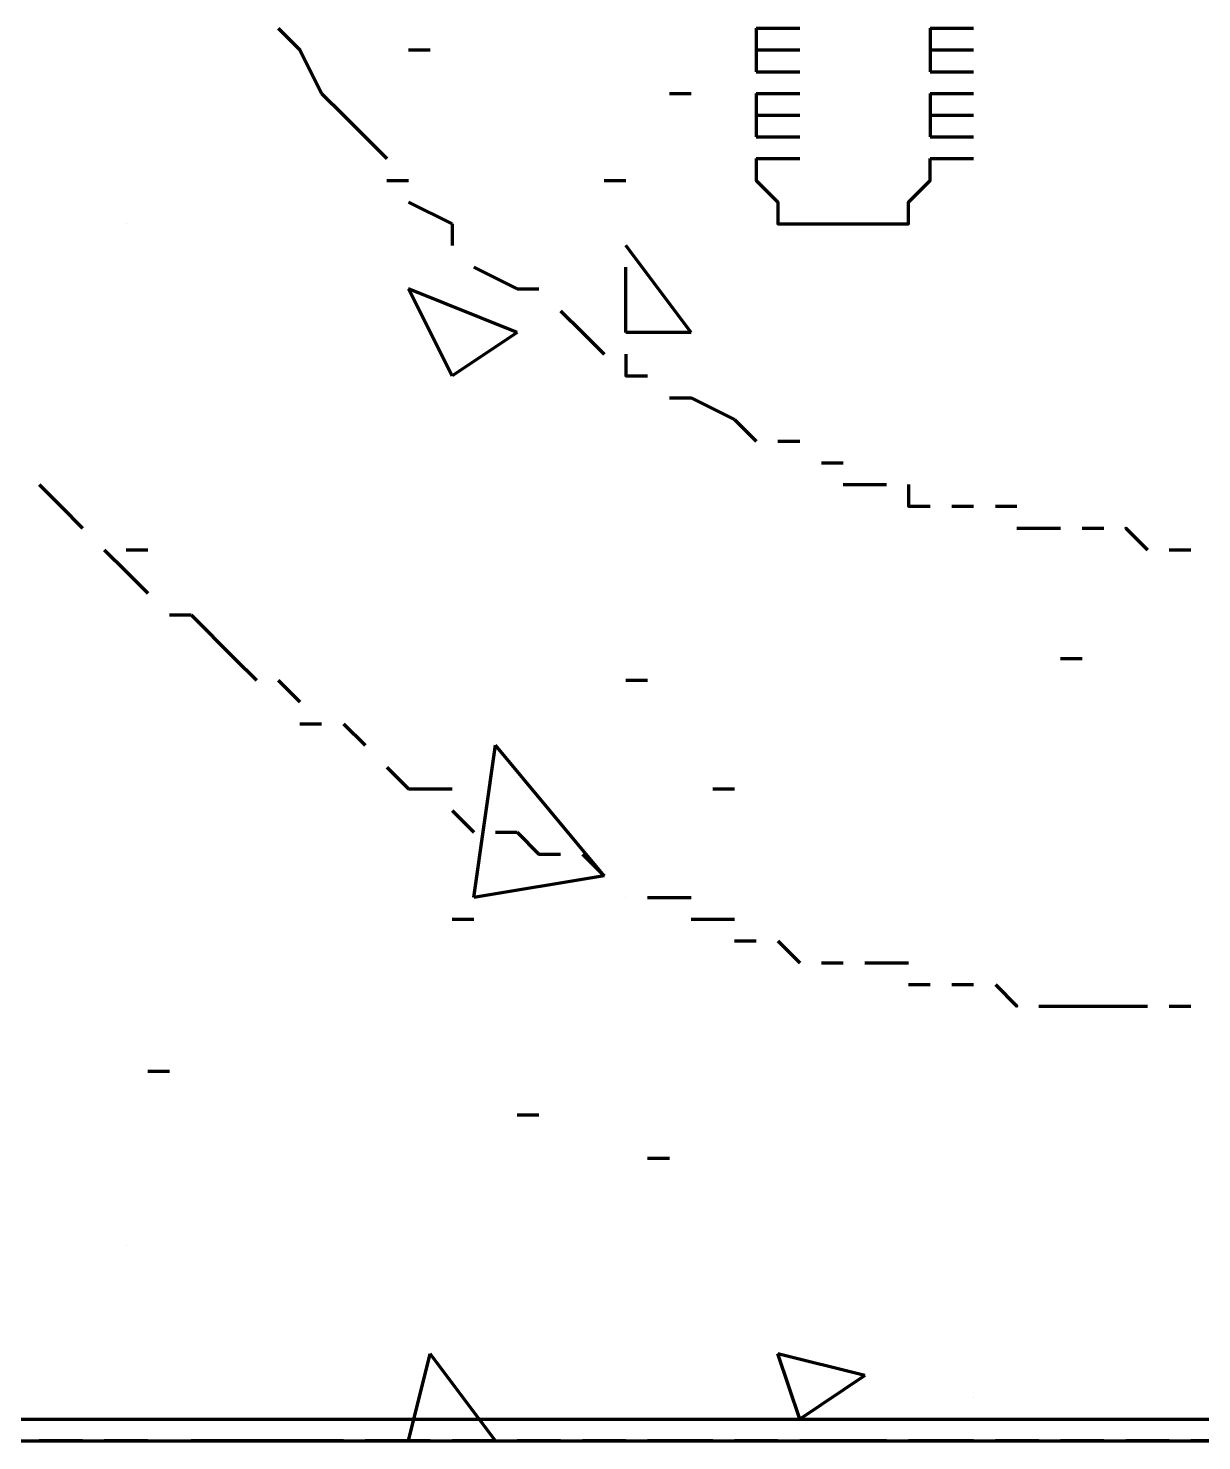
# Model space of a CAD drawing. Header units: inches. Extents: x 16 to 776, y 37 to 575.
# Drawn here: x 264.75 to 273.75, y 303.33 to 314.17 of the extents above; entities that cross this region are included whole.
import ezdxf

# ---------------------------------------------------------------- set-up
doc = ezdxf.new("R2010")
doc.units = ezdxf.units.IN
doc.header["$MEASUREMENT"] = 0
doc.layers.add('P', color=250, linetype='CONTINUOUS', lineweight=100)

msp = doc.modelspace()

# ---------------------------------------------------------------- linework, layer by layer
at = {"layer": 'P', "color": 0, "linetype": 'Continuous'}
for points in [[(266.667, 314.167), (266.833, 314)], [(270.333, 314.167), (270.5, 314.167)], [(270.333, 314.167), (270.333, 314)], [(270.333, 314.167), (270.5, 314.167)], [(270.5, 314.167), (270.667, 314.167)], [(270.5, 314.167), (270.667, 314.167)], [(271.667, 314.167), (271.833, 314.167)], [(271.667, 314.167), (271.667, 314)], [(271.667, 314.167), (271.833, 314.167)], [(271.833, 314.167), (272, 314.167)], [(271.833, 314.167), (272, 314.167)], [(266.833, 314), (267, 313.667)], [(267.667, 314), (267.833, 314)], [(267.667, 314), (267.667, 314)], [(270.333, 314), (270.5, 314)], [(270.333, 314), (270.333, 314)], [(270.333, 314), (270.5, 314)], [(270.333, 314), (270.5, 314)], [(270.333, 314), (270.333, 313.833)], [(270.333, 314), (270.5, 314)], [(270.5, 314), (270.667, 314)], [(270.5, 314), (270.667, 314)], [(270.5, 314), (270.667, 314)], [(270.5, 314), (270.667, 314)], [(271.667, 314), (271.833, 314)], [(271.667, 314), (271.667, 314)], [(271.667, 314), (271.833, 314)], [(271.667, 314), (271.833, 314)], [(271.667, 314), (271.667, 313.833)], [(271.667, 314), (271.833, 314)], [(271.833, 314), (272, 314)], [(271.833, 314), (272, 314)], [(271.833, 314), (272, 314)], [(271.833, 314), (272, 314)], [(270.333, 313.833), (270.5, 313.833)], [(270.333, 313.833), (270.5, 313.833)], [(270.5, 313.833), (270.667, 313.833)], [(270.5, 313.833), (270.667, 313.833)], [(271.667, 313.833), (271.833, 313.833)], [(271.667, 313.833), (271.833, 313.833)], [(271.833, 313.833), (272, 313.833)], [(271.833, 313.833), (272, 313.833)], [(267, 313.667), (267.167, 313.5)], [(269.667, 313.667), (269.833, 313.667)], [(270.333, 313.667), (270.5, 313.667)], [(270.333, 313.667), (270.333, 313.5)], [(270.333, 313.667), (270.5, 313.667)], [(270.5, 313.667), (270.667, 313.667)], [(270.5, 313.667), (270.667, 313.667)], [(271.667, 313.667), (271.833, 313.667)], [(271.667, 313.667), (271.667, 313.5)], [(271.667, 313.667), (271.833, 313.667)], [(271.833, 313.667), (272, 313.667)], [(271.833, 313.667), (272, 313.667)], [(267.167, 313.5), (267.5, 313.167)], [(270.333, 313.5), (270.5, 313.5)], [(270.333, 313.5), (270.333, 313.5)], [(270.333, 313.5), (270.5, 313.5)], [(270.333, 313.5), (270.5, 313.5)], [(270.333, 313.5), (270.333, 313.333)], [(270.333, 313.5), (270.5, 313.5)], [(270.5, 313.5), (270.667, 313.5)], [(270.5, 313.5), (270.667, 313.5)], [(270.5, 313.5), (270.667, 313.5)], [(270.5, 313.5), (270.667, 313.5)], [(271.667, 313.5), (271.833, 313.5)], [(271.667, 313.5), (271.667, 313.5)], [(271.667, 313.5), (271.833, 313.5)], [(271.667, 313.5), (271.833, 313.5)], [(271.667, 313.5), (271.667, 313.333)], [(271.667, 313.5), (271.833, 313.5)], [(271.833, 313.5), (272, 313.5)], [(271.833, 313.5), (272, 313.5)], [(271.833, 313.5), (272, 313.5)], [(271.833, 313.5), (272, 313.5)], [(270.333, 313.333), (270.5, 313.333)], [(270.333, 313.333), (270.5, 313.333)], [(270.5, 313.333), (270.667, 313.333)], [(270.5, 313.333), (270.667, 313.333)], [(271.667, 313.333), (271.833, 313.333)], [(271.667, 313.333), (271.833, 313.333)], [(271.833, 313.333), (272, 313.333)], [(271.833, 313.333), (272, 313.333)], [(270.333, 313.167), (270.5, 313.167)], [(270.333, 313.167), (270.333, 313), (270.333, 313), (270.5, 312.833), (270.5, 312.667), (270.667, 312.667), (270.667, 312.667), (270.833, 312.667), (271, 312.667), (271, 312.667), (271.167, 312.667), (271.333, 312.667), (271.5, 312.667), (271.5, 312.833), (271.667, 313), (271.667, 313), (271.667, 313.167)], [(270.5, 313.167), (270.667, 313.167)], [(271.667, 313.167), (271.833, 313.167)], [(271.833, 313.167), (272, 313.167)], [(267.5, 313), (267.667, 313)], [(269.167, 313), (269.333, 313)], [(267.667, 312.833), (268, 312.667)], [(265.5, 312.667), (265.5, 312.667)], [(268, 312.667), (268, 312.5)], [(269.833, 311.833), (269.333, 312.5)], [(268.167, 312.333), (268.5, 312.167)], [(269.333, 311.833), (269.333, 312.333)], [(268.5, 311.833), (267.667, 312.167)], [(268, 311.5), (267.667, 312.167)], [(268.5, 312.167), (268.667, 312.167)], [(268.833, 312), (269, 311.833)], [(268.5, 311.833), (268, 311.5)], [(269, 311.833), (269.167, 311.667)], [(269.833, 311.833), (269.333, 311.833)], [(269.333, 311.667), (269.333, 311.5), (269.5, 311.5)], [(269.667, 311.333), (269.833, 311.333)], [(269.833, 311.333), (270.167, 311.167)], [(270.167, 311.167), (270.333, 311)], [(270.5, 311), (270.667, 311)], [(270.833, 310.833), (271, 310.833)], [(264.833, 310.667), (265, 310.5)], [(271, 310.667), (271.333, 310.667)], [(271.5, 310.667), (271.5, 310.5), (271.667, 310.5)], [(265, 310.5), (265.167, 310.333)], [(271.833, 310.5), (272, 310.5)], [(272.167, 310.5), (272.333, 310.5)], [(272.333, 310.333), (272.667, 310.333)], [(272.833, 310.333), (273, 310.333)], [(273.167, 310.333), (273.167, 310.333), (273.333, 310.167)], [(265.333, 310.167), (265.5, 310)], [(265.5, 310.167), (265.667, 310.167)], [(273.5, 310.167), (273.667, 310.167)], [(265.5, 310), (265.667, 309.833)], [(265.833, 309.667), (266, 309.667)], [(266, 309.667), (266.333, 309.333)], [(266.333, 309.333), (266.5, 309.167)], [(272.667, 309.333), (272.833, 309.333)], [(266.667, 309.167), (266.833, 309)], [(269.333, 309.167), (269.5, 309.167)], [(266.833, 308.833), (267, 308.833)], [(267.167, 308.833), (267.333, 308.667)], [(268.167, 307.5), (268.333, 308.667)], [(269.167, 307.667), (268.333, 308.667)], [(267.5, 308.5), (267.667, 308.333)], [(267.667, 308.333), (267.833, 308.333), (268, 308.333)], [(270, 308.333), (270.167, 308.333)], [(268, 308.167), (268.167, 308)], [(268.333, 308), (268.5, 308)], [(268.5, 308), (268.667, 307.833), (268.833, 307.833)], [(269, 307.833), (269.167, 307.667)], [(269.167, 307.667), (268.167, 307.5)], [(269.333, 307.5), (269.333, 307.5)], [(269.5, 307.5), (269.833, 307.5)], [(268, 307.333), (268.167, 307.333)], [(269.833, 307.333), (270.167, 307.333)], [(270.167, 307.167), (270.333, 307.167)], [(270.5, 307.167), (270.667, 307)], [(270.833, 307), (271, 307)], [(271.167, 307), (271.333, 307), (271.5, 307)], [(271.5, 306.833), (271.667, 306.833)], [(271.833, 306.833), (272, 306.833)], [(272.167, 306.833), (272.333, 306.667), (272.333, 306.667)], [(272.5, 306.667), (272.833, 306.667)], [(272.833, 306.667), (273.167, 306.667)], [(273.167, 306.667), (273.333, 306.667)], [(273.5, 306.667), (273.667, 306.667)], [(265.667, 306.167), (265.833, 306.167)], [(268.5, 305.833), (268.667, 305.833)], [(269.5, 305.5), (269.667, 305.5)], [(265.5, 304.833), (265.5, 304.833)], [(267.667, 303.333), (267.833, 304)], [(268.333, 303.333), (267.833, 304)], [(271.167, 303.833), (270.5, 304)], [(270.667, 303.5), (270.5, 304)], [(271.167, 303.833), (270.667, 303.5)], [(272, 303.667), (272, 303.667)], [(264.667, 303.5), (264.833, 303.5)], [(264.667, 303.5), (264.833, 303.5)], [(264.833, 303.5), (265, 303.5)], [(264.833, 303.5), (265, 303.5)], [(265, 303.5), (265.167, 303.5)], [(265, 303.5), (265.167, 303.5)], [(265, 303.5), (265, 303.5)], [(265, 303.5), (265, 303.5)], [(265.167, 303.5), (265.333, 303.5)], [(265.167, 303.5), (265.333, 303.5)], [(265.333, 303.5), (265.5, 303.5)], [(265.333, 303.5), (265.5, 303.5)], [(265.5, 303.5), (265.667, 303.5)], [(265.5, 303.5), (265.667, 303.5)], [(265.5, 303.5), (265.5, 303.5)], [(265.5, 303.5), (265.5, 303.5)], [(265.667, 303.5), (265.833, 303.5)], [(265.667, 303.5), (265.833, 303.5)], [(265.833, 303.5), (266, 303.5)], [(265.833, 303.5), (266, 303.5)], [(265.833, 303.5), (266, 303.5)], [(266, 303.5), (266.167, 303.5)], [(266, 303.5), (266.167, 303.5)], [(266, 303.5), (266, 303.5)], [(266, 303.5), (266, 303.5)], [(266, 303.5), (266, 303.5)], [(266.167, 303.5), (266.333, 303.5)], [(266.167, 303.5), (266.333, 303.5)], [(266.333, 303.5), (266.5, 303.5)], [(266.333, 303.5), (266.5, 303.5)], [(266.333, 303.5), (266.333, 303.5)], [(266.333, 303.5), (266.333, 303.5)], [(266.5, 303.5), (266.667, 303.5)], [(266.5, 303.5), (266.667, 303.5)], [(266.667, 303.5), (266.833, 303.5)], [(266.667, 303.5), (266.833, 303.5)], [(266.833, 303.5), (267, 303.5)], [(266.833, 303.5), (267, 303.5)], [(266.833, 303.5), (266.833, 303.5)], [(266.833, 303.5), (266.833, 303.5)], [(267, 303.5), (267.167, 303.5)], [(267, 303.5), (267.167, 303.5)], [(267.167, 303.5), (267.333, 303.5)], [(267.167, 303.5), (267.333, 303.5)], [(267.167, 303.5), (267.167, 303.5)], [(267.167, 303.5), (267.167, 303.5)], [(267.333, 303.5), (267.5, 303.5)], [(267.333, 303.5), (267.5, 303.5)], [(267.5, 303.5), (267.667, 303.5)], [(267.5, 303.5), (267.667, 303.5)], [(267.667, 303.5), (267.833, 303.5)], [(267.667, 303.5), (267.833, 303.5)], [(267.667, 303.5), (267.667, 303.5)], [(267.667, 303.5), (267.667, 303.5)], [(267.833, 303.5), (268, 303.5)], [(267.833, 303.5), (268, 303.5)], [(268, 303.5), (268.167, 303.5)], [(268, 303.5), (268.167, 303.5)], [(268, 303.5), (268, 303.5)], [(268, 303.5), (268.167, 303.5)], [(268, 303.5), (268, 303.5)], [(268, 303.5), (268, 303.5)], [(268.167, 303.5), (268.333, 303.5)], [(268.167, 303.5), (268.333, 303.5)], [(268.333, 303.5), (268.5, 303.5)], [(268.333, 303.5), (268.5, 303.5)], [(268.5, 303.5), (268.667, 303.5)], [(268.5, 303.5), (268.667, 303.5)], [(268.5, 303.5), (268.5, 303.5)], [(268.5, 303.5), (268.667, 303.5)], [(268.5, 303.5), (268.5, 303.5)], [(268.5, 303.5), (268.5, 303.5)], [(268.667, 303.5), (268.833, 303.5)], [(268.667, 303.5), (268.833, 303.5)], [(268.833, 303.5), (269, 303.5)], [(268.833, 303.5), (269, 303.5)], [(269, 303.5), (269.167, 303.5)], [(269, 303.5), (269.167, 303.5)], [(269, 303.5), (269, 303.5)], [(269, 303.5), (269.167, 303.5)], [(269, 303.5), (269, 303.5)], [(269, 303.5), (269, 303.5)], [(269.167, 303.5), (269.333, 303.5)], [(269.167, 303.5), (269.333, 303.5)], [(269.333, 303.5), (269.5, 303.5)], [(269.333, 303.5), (269.5, 303.5)], [(269.333, 303.5), (269.5, 303.5)], [(269.333, 303.5), (269.333, 303.5)], [(269.333, 303.5), (269.333, 303.5)], [(269.5, 303.5), (269.667, 303.5)], [(269.5, 303.5), (269.667, 303.5)], [(269.5, 303.5), (269.667, 303.5)], [(269.667, 303.5), (269.833, 303.5)], [(269.667, 303.5), (269.833, 303.5)], [(269.833, 303.5), (270, 303.5)], [(269.833, 303.5), (270, 303.5)], [(269.833, 303.5), (269.833, 303.5)], [(269.833, 303.5), (269.833, 303.5)], [(270, 303.5), (270.167, 303.5)], [(270, 303.5), (270.167, 303.5)], [(270.167, 303.5), (270.333, 303.5)], [(270.167, 303.5), (270.333, 303.5)], [(270.167, 303.5), (270.167, 303.5)], [(270.167, 303.5), (270.167, 303.5)], [(270.333, 303.5), (270.5, 303.5)], [(270.333, 303.5), (270.5, 303.5)], [(270.5, 303.5), (270.667, 303.5)], [(270.5, 303.5), (270.667, 303.5)], [(270.667, 303.5), (270.833, 303.5)], [(270.667, 303.5), (270.833, 303.5)], [(270.667, 303.5), (270.667, 303.5)], [(270.667, 303.5), (270.667, 303.5)], [(270.833, 303.5), (271, 303.5)], [(270.833, 303.5), (271, 303.5)], [(271, 303.5), (271.167, 303.5)], [(271, 303.5), (271.167, 303.5)], [(271, 303.5), (271, 303.5)], [(271, 303.5), (271, 303.5)], [(271.167, 303.5), (271.333, 303.5)], [(271.167, 303.5), (271.333, 303.5)], [(271.333, 303.5), (271.5, 303.5)], [(271.333, 303.5), (271.5, 303.5)], [(271.5, 303.5), (271.667, 303.5)], [(271.5, 303.5), (271.667, 303.5)], [(271.5, 303.5), (271.5, 303.5)], [(271.5, 303.5), (271.667, 303.5)], [(271.5, 303.5), (271.5, 303.5)], [(271.5, 303.5), (271.5, 303.5)], [(271.667, 303.5), (271.833, 303.5)], [(271.667, 303.5), (271.833, 303.5)], [(271.833, 303.5), (272, 303.5)], [(271.833, 303.5), (272, 303.5)], [(272, 303.5), (272.167, 303.5)], [(272, 303.5), (272.167, 303.5)], [(272, 303.5), (272, 303.5)], [(272, 303.5), (272, 303.5)], [(272.167, 303.5), (272.333, 303.5)], [(272.167, 303.5), (272.333, 303.5)], [(272.333, 303.5), (272.5, 303.5)], [(272.333, 303.5), (272.5, 303.5)], [(272.333, 303.5), (272.333, 303.5)], [(272.333, 303.5), (272.333, 303.5)], [(272.5, 303.5), (272.667, 303.5)], [(272.5, 303.5), (272.667, 303.5)], [(272.667, 303.5), (272.833, 303.5)], [(272.667, 303.5), (272.833, 303.5)], [(272.833, 303.5), (273, 303.5)], [(272.833, 303.5), (273, 303.5)], [(272.833, 303.5), (272.833, 303.5)], [(272.833, 303.5), (272.833, 303.5)], [(273, 303.5), (273.167, 303.5)], [(273, 303.5), (273.167, 303.5)], [(273.167, 303.5), (273.333, 303.5)], [(273.167, 303.5), (273.333, 303.5)], [(273.167, 303.5), (273.167, 303.5)], [(273.167, 303.5), (273.167, 303.5)], [(273.333, 303.5), (273.5, 303.5)], [(273.333, 303.5), (273.5, 303.5)], [(273.5, 303.5), (273.667, 303.5)], [(273.5, 303.5), (273.667, 303.5)], [(273.667, 303.5), (273.833, 303.5)], [(273.667, 303.5), (273.833, 303.5)], [(273.667, 303.5), (273.667, 303.5)], [(273.667, 303.5), (273.667, 303.5)], [(264.667, 303.333), (264.833, 303.333)], [(264.667, 303.333), (264.833, 303.333)], [(265, 303.333), (264.833, 303.333)], [(264.833, 303.333), (265, 303.333)], [(264.833, 303.333), (265, 303.333)], [(265.167, 303.333), (265, 303.333)], [(265, 303.333), (265.167, 303.333)], [(265, 303.333), (265, 303.333)], [(265, 303.333), (265, 303.333)], [(265, 303.333), (265.167, 303.333)], [(265, 303.333), (265, 303.333)], [(265.167, 303.333), (265.333, 303.333)], [(265.167, 303.333), (265.333, 303.333)], [(265.5, 303.333), (265.333, 303.333)], [(265.333, 303.333), (265.5, 303.333)], [(265.333, 303.333), (265.5, 303.333)], [(265.667, 303.333), (265.5, 303.333)], [(265.5, 303.333), (265.667, 303.333)], [(265.5, 303.333), (265.5, 303.333)], [(265.5, 303.333), (265.5, 303.333)], [(265.5, 303.333), (265.667, 303.333)], [(265.5, 303.333), (265.5, 303.333)], [(265.667, 303.333), (265.833, 303.333)], [(265.667, 303.333), (265.833, 303.333)], [(265.833, 303.333), (266, 303.333)], [(265.833, 303.333), (266, 303.333)], [(265.833, 303.333), (266, 303.333)], [(266.167, 303.333), (266, 303.333)], [(266, 303.333), (266.167, 303.333)], [(266, 303.333), (266, 303.333)], [(266, 303.333), (266, 303.333)], [(266, 303.333), (266.167, 303.333)], [(266, 303.333), (266, 303.333)], [(266, 303.333), (266, 303.333)], [(266.333, 303.333), (266.167, 303.333)], [(266.167, 303.333), (266.333, 303.333)], [(266.167, 303.333), (266.333, 303.333)], [(266.5, 303.333), (266.333, 303.333)], [(266.333, 303.333), (266.5, 303.333)], [(266.333, 303.333), (266.333, 303.333)], [(266.333, 303.333), (266.5, 303.333)], [(266.333, 303.333), (266.333, 303.333)], [(266.667, 303.333), (266.5, 303.333)], [(266.5, 303.333), (266.667, 303.333)], [(266.5, 303.333), (266.667, 303.333)], [(266.833, 303.333), (266.667, 303.333)], [(266.667, 303.333), (266.833, 303.333)], [(266.667, 303.333), (266.833, 303.333)], [(267, 303.333), (266.833, 303.333)], [(266.833, 303.333), (267, 303.333)], [(266.833, 303.333), (266.833, 303.333)], [(266.833, 303.333), (267, 303.333)], [(266.833, 303.333), (266.833, 303.333)], [(267.167, 303.333), (267, 303.333)], [(267, 303.333), (267.167, 303.333)], [(267, 303.333), (267.167, 303.333)], [(267.167, 303.333), (267.333, 303.333)], [(267.167, 303.333), (267.167, 303.333)], [(267.167, 303.333), (267.167, 303.333)], [(267.167, 303.333), (267.333, 303.333)], [(267.167, 303.333), (267.167, 303.333)], [(267.5, 303.333), (267.333, 303.333)], [(267.333, 303.333), (267.5, 303.333)], [(267.333, 303.333), (267.5, 303.333)], [(267.667, 303.333), (267.5, 303.333)], [(267.5, 303.333), (267.667, 303.333)], [(267.5, 303.333), (267.667, 303.333)], [(267.833, 303.333), (267.667, 303.333)], [(267.667, 303.333), (267.833, 303.333)], [(267.667, 303.333), (267.667, 303.333)], [(267.667, 303.333), (267.667, 303.333)], [(267.667, 303.333), (267.833, 303.333)], [(267.667, 303.333), (267.667, 303.333)], [(267.833, 303.333), (268, 303.333)], [(267.833, 303.333), (268, 303.333)], [(268.333, 303.333), (268, 303.333)], [(268.167, 303.333), (268, 303.333)], [(268, 303.333), (268.167, 303.333)], [(268, 303.333), (268, 303.333)], [(268, 303.333), (268.167, 303.333)], [(268, 303.333), (268, 303.333)], [(268, 303.333), (268.167, 303.333)], [(268, 303.333), (268, 303.333)], [(268.333, 303.333), (268.167, 303.333)], [(268.167, 303.333), (268.333, 303.333)], [(268.167, 303.333), (268.333, 303.333)], [(268.333, 303.333), (268.5, 303.333)], [(268.333, 303.333), (268.5, 303.333)], [(268.667, 303.333), (268.5, 303.333)], [(268.5, 303.333), (268.667, 303.333)], [(268.5, 303.333), (268.5, 303.333)], [(268.5, 303.333), (268.667, 303.333)], [(268.5, 303.333), (268.5, 303.333)], [(268.5, 303.333), (268.667, 303.333)], [(268.5, 303.333), (268.5, 303.333)], [(268.833, 303.333), (268.667, 303.333)], [(268.667, 303.333), (268.833, 303.333)], [(268.667, 303.333), (268.833, 303.333)], [(268.833, 303.333), (269, 303.333)], [(268.833, 303.333), (269, 303.333)], [(269.167, 303.333), (269, 303.333)], [(269, 303.333), (269.167, 303.333)], [(269, 303.333), (269, 303.333)], [(269, 303.333), (269.167, 303.333)], [(269, 303.333), (269, 303.333)], [(269, 303.333), (269.167, 303.333)], [(269, 303.333), (269, 303.333)], [(269.333, 303.333), (269.167, 303.333)], [(269.167, 303.333), (269.333, 303.333)], [(269.167, 303.333), (269.333, 303.333)], [(269.333, 303.333), (269.5, 303.333)], [(269.333, 303.333), (269.5, 303.333)], [(269.333, 303.333), (269.333, 303.333)], [(269.333, 303.333), (269.5, 303.333)], [(269.333, 303.333), (269.333, 303.333)], [(269.667, 303.333), (269.5, 303.333)], [(269.5, 303.333), (269.667, 303.333)], [(269.5, 303.333), (269.667, 303.333)], [(269.5, 303.333), (269.667, 303.333)], [(269.833, 303.333), (269.667, 303.333)], [(269.667, 303.333), (269.833, 303.333)], [(269.667, 303.333), (269.833, 303.333)], [(270, 303.333), (269.833, 303.333)], [(269.833, 303.333), (270, 303.333)], [(269.833, 303.333), (269.833, 303.333)], [(269.833, 303.333), (269.833, 303.333)], [(269.833, 303.333), (270, 303.333)], [(269.833, 303.333), (269.833, 303.333)], [(270, 303.333), (270.167, 303.333)], [(270, 303.333), (270.167, 303.333)], [(270.333, 303.333), (270.167, 303.333)], [(270.167, 303.333), (270.333, 303.333)], [(270.167, 303.333), (270.167, 303.333)], [(270.167, 303.333), (270.167, 303.333)], [(270.167, 303.333), (270.333, 303.333)], [(270.167, 303.333), (270.167, 303.333)], [(270.5, 303.333), (270.333, 303.333)], [(270.333, 303.333), (270.5, 303.333)], [(270.333, 303.333), (270.5, 303.333)], [(270.5, 303.333), (270.667, 303.333)], [(270.5, 303.333), (270.667, 303.333)], [(270.833, 303.333), (270.667, 303.333)], [(270.667, 303.333), (270.833, 303.333)], [(270.667, 303.333), (270.667, 303.333)], [(270.667, 303.333), (270.667, 303.333)], [(270.667, 303.333), (270.833, 303.333)], [(270.667, 303.333), (270.667, 303.333)], [(271, 303.333), (270.833, 303.333)], [(270.833, 303.333), (271, 303.333)], [(270.833, 303.333), (271, 303.333)], [(271.167, 303.333), (271, 303.333)], [(271, 303.333), (271.167, 303.333)], [(271, 303.333), (271, 303.333)], [(271, 303.333), (271.167, 303.333)], [(271, 303.333), (271, 303.333)], [(271.333, 303.333), (271.167, 303.333)], [(271.167, 303.333), (271.333, 303.333)], [(271.167, 303.333), (271.333, 303.333)], [(271.333, 303.333), (271.5, 303.333)], [(271.333, 303.333), (271.5, 303.333)], [(271.667, 303.333), (271.5, 303.333)], [(271.5, 303.333), (271.667, 303.333)], [(271.5, 303.333), (271.5, 303.333)], [(271.5, 303.333), (271.667, 303.333)], [(271.5, 303.333), (271.5, 303.333)], [(271.5, 303.333), (271.667, 303.333)], [(271.5, 303.333), (271.5, 303.333)], [(271.833, 303.333), (271.667, 303.333)], [(271.667, 303.333), (271.833, 303.333)], [(271.667, 303.333), (271.833, 303.333)], [(272, 303.333), (271.833, 303.333)], [(271.833, 303.333), (272, 303.333)], [(271.833, 303.333), (272, 303.333)], [(272, 303.333), (272.167, 303.333)], [(272, 303.333), (272, 303.333)], [(272, 303.333), (272, 303.333)], [(272, 303.333), (272.167, 303.333)], [(272, 303.333), (272, 303.333)], [(272.333, 303.333), (272.167, 303.333)], [(272.167, 303.333), (272.333, 303.333)], [(272.167, 303.333), (272.333, 303.333)], [(272.5, 303.333), (272.333, 303.333)], [(272.333, 303.333), (272.5, 303.333)], [(272.333, 303.333), (272.333, 303.333)], [(272.333, 303.333), (272.333, 303.333)], [(272.333, 303.333), (272.5, 303.333)], [(272.333, 303.333), (272.333, 303.333)], [(272.5, 303.333), (272.667, 303.333)], [(272.5, 303.333), (272.667, 303.333)], [(272.833, 303.333), (272.667, 303.333)], [(272.667, 303.333), (272.833, 303.333)], [(272.667, 303.333), (272.833, 303.333)], [(273, 303.333), (272.833, 303.333)], [(272.833, 303.333), (273, 303.333)], [(272.833, 303.333), (272.833, 303.333)], [(272.833, 303.333), (272.833, 303.333)], [(272.833, 303.333), (273, 303.333)], [(272.833, 303.333), (272.833, 303.333)], [(273, 303.333), (273.167, 303.333)], [(273, 303.333), (273.167, 303.333)], [(273.333, 303.333), (273.167, 303.333)], [(273.167, 303.333), (273.333, 303.333)], [(273.167, 303.333), (273.167, 303.333)], [(273.167, 303.333), (273.167, 303.333)], [(273.167, 303.333), (273.333, 303.333)], [(273.167, 303.333), (273.167, 303.333)], [(273.5, 303.333), (273.333, 303.333)], [(273.333, 303.333), (273.5, 303.333)], [(273.333, 303.333), (273.5, 303.333)], [(273.5, 303.333), (273.667, 303.333)], [(273.5, 303.333), (273.667, 303.333)], [(273.833, 303.333), (273.667, 303.333)], [(273.667, 303.333), (273.833, 303.333)], [(273.667, 303.333), (273.667, 303.333)], [(273.667, 303.333), (273.667, 303.333)], [(273.667, 303.333), (273.833, 303.333)], [(273.667, 303.333), (273.667, 303.333)]]:
    msp.add_lwpolyline(points, dxfattribs=at)

doc.saveas('drawing.dxf')
